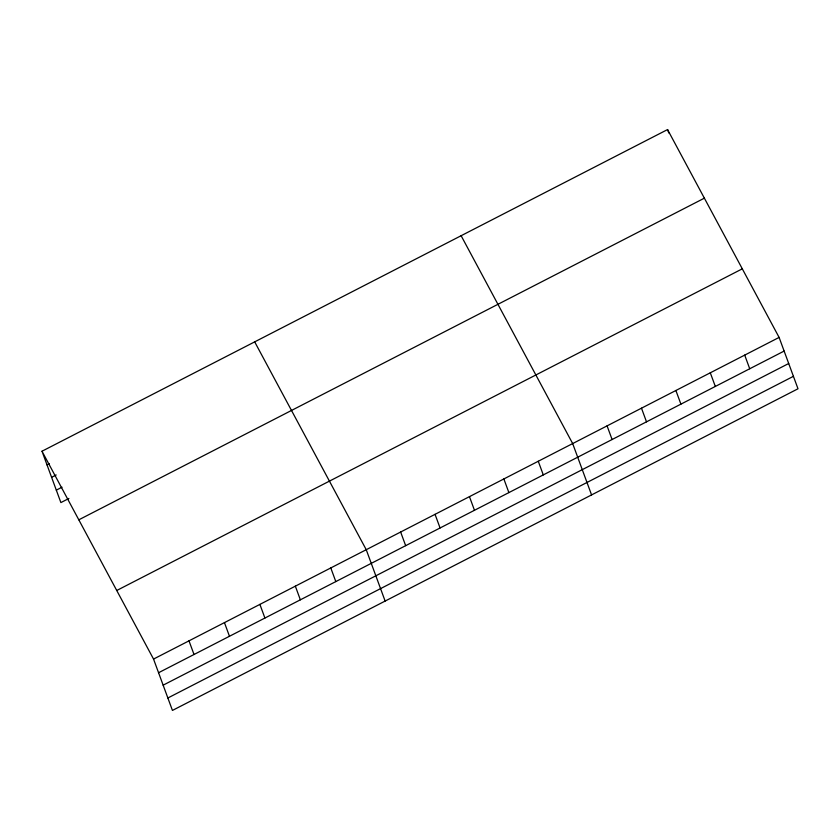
<?xml version="1.0" encoding="UTF-8"?>
<svg xmlns="http://www.w3.org/2000/svg" width="840" height="840" viewBox="0 0 840 840"><rect width="100%" height="100%" fill="white"/><g stroke="black" fill="none" stroke-linecap="round" stroke-linejoin="round"><path stroke-width="1.26" d="M42 451.227L667.558 129.57L779.111 337.418L798 388.773L172.441 710.43L153.541 659.075L42 451.227L60.89 502.582L68.901 498.467M47.019 464.888L49.308 463.712M51.597 477.32L56.175 474.968M56.322 490.14L62.034 487.2M78.813 519.813L704.372 198.166M116.739 590.489L742.298 268.832M153.541 659.075L779.111 337.418M158.571 672.725L784.13 351.068M163.149 685.167L788.707 363.51M167.864 697.988L793.422 376.331M461.129 235.725L572.67 443.562L591.57 494.918M254.688 341.87L366.24 549.707L385.13 601.062M667.558 129.57L668.819 132.983M744.702 355.11L749.721 368.76M710.294 372.803L715.323 386.453M675.885 390.495L680.915 404.145M641.487 408.188L646.506 421.838M607.078 425.87L612.098 439.53M538.262 461.255L543.291 474.905M503.864 478.947L508.882 492.597M469.455 496.64L474.474 510.29M435.046 514.332L440.076 527.982M400.638 532.024L405.668 545.675M330.792 567.934L335.811 581.595M295.344 586.163L300.363 599.823M259.896 604.391L264.915 618.051M224.448 622.619L229.467 636.269M188.99 640.847L194.019 654.497"/></g></svg>
